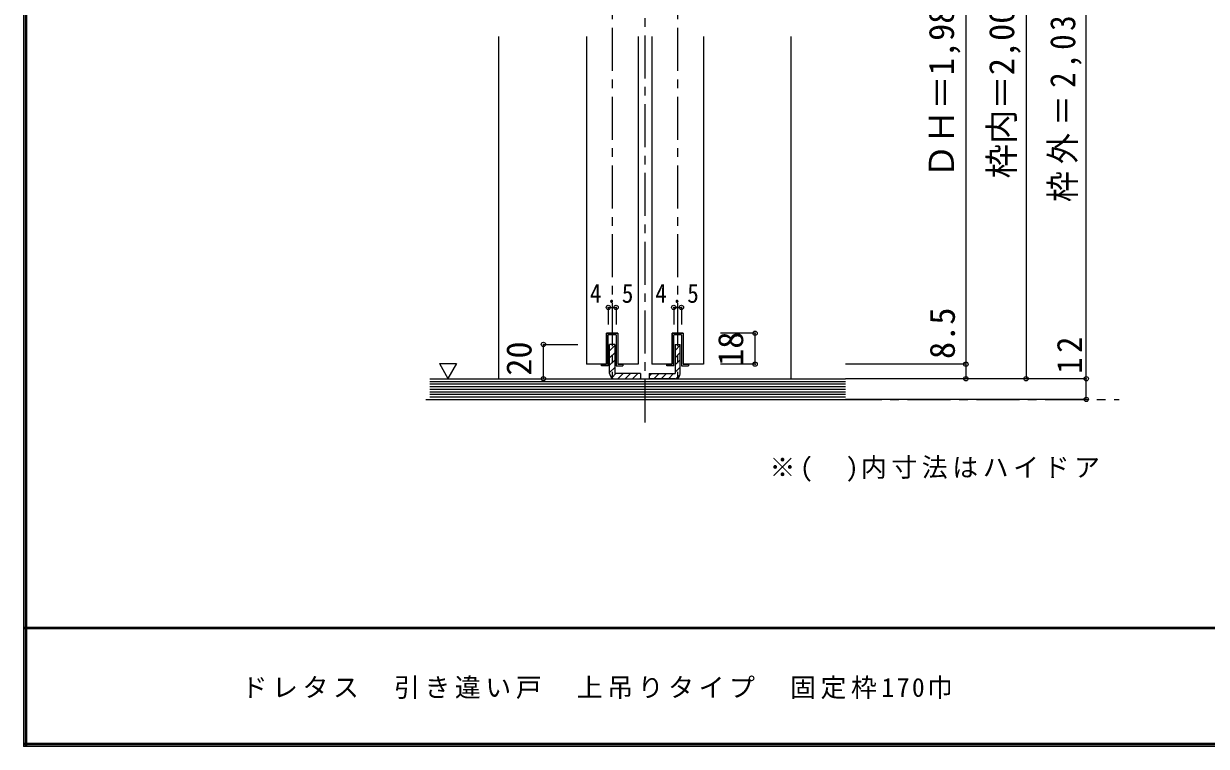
# Model space of a CAD drawing. Units: millimetres, scale not verified. Extents: x -973 to 977, y -718 to 696.
# Drawn here: x -973 to -286, y -701 to -281 of the extents above; entities that cross this region are included whole.
import ezdxf
from ezdxf.enums import TextEntityAlignment as Align

# ---------------------------------------------------------------- set-up
doc = ezdxf.new("R2010")
doc.units = ezdxf.units.MM
doc.header["$LTSCALE"] = 5
doc.header["$PDMODE"] = 32
doc.header["$PDSIZE"] = 2.5
doc.linetypes.add('CHAIN1', pattern=[8, 5, -1, 1, -1])
doc.linetypes.add('DASHED1', pattern=[1.8, 1.2, -0.6])
for name, color, linetype in [('0-1_通り芯', 4, 'CHAIN1'), ('0-3_仕上げ', 2, 'Continuous'), ('0-4_枠', 3, 'Continuous'), ('0-6_扉', 6, 'Continuous'), ('0-7_金物', 7, 'Continuous'), ('0-A_文字', 3, 'Continuous'), ('0-B_寸法', 7, 'Continuous'), ('0-C_ハッチ', 4, 'DASHED1'), ('F-1_枠', 6, 'Continuous'), ('F-A_文字', 7, 'Continuous')]:
    doc.layers.add(name, color=color, linetype=linetype)
doc.styles.add('ＭＳ ゴシック', font='')
doc.styles.get('ＭＳ ゴシック').set_extended_font_data('MS Gothic')

msp = doc.modelspace()

# ---------------------------------------------------------------- linework, layer by layer
at = {"layer": '0-1_通り芯'}
for p, q in [((-612.347, 32.5), (-612.347, -514.555)), ((-631.347, -43.151), (-631.347, -487.151)), ((-593.347, -43.151), (-593.347, -487.151)), ((-739.738, -499.151), (-336.847, -499.151))]:
    msp.add_line(p, q, dxfattribs=at)
at = {"layer": '0-3_仕上げ'}
for p, q in [((-737.347, -487.151), (-495.847, -487.151)), ((-737.347, -499.151), (-495.847, -499.151))]:
    msp.add_line(p, q, dxfattribs=at)
at = {"layer": '0-3_仕上げ', "color": 7}
for p, q in [((-737.347, -488.651), (-495.847, -488.651)), ((-737.347, -490.151), (-495.847, -490.151)), ((-737.347, -491.651), (-495.847, -491.651)), ((-737.347, -493.151), (-495.847, -493.151)), ((-737.347, -494.651), (-495.847, -494.651)), ((-737.347, -496.151), (-495.847, -496.151)), ((-737.347, -497.651), (-495.847, -497.651))]:
    msp.add_line(p, q, dxfattribs=at)
at = {"layer": '0-4_枠', "color": 4}
for p, q in [((-697.347, -288.151), (-697.347, -487.151)), ((-527.347, -487.151), (-527.347, -288.151))]:
    msp.add_line(p, q, dxfattribs=at)
at = {"layer": '0-6_扉'}
for p, q in [((-646.347, -288.151), (-646.347, -478.651)), ((-616.347, -288.151), (-616.347, -478.651)), ((-608.347, -288.151), (-608.347, -478.651)), ((-578.347, -288.151), (-578.347, -478.651)), ((-634.597, -460.651), (-634.597, -478.651)), ((-628.097, -460.651), (-634.597, -460.651)), ((-628.097, -460.651), (-628.097, -478.651)), ((-596.597, -460.651), (-596.597, -478.651)), ((-590.097, -460.651), (-596.597, -460.651)), ((-590.097, -460.651), (-590.097, -478.651)), ((-634.597, -478.651), (-646.347, -478.651)), ((-616.347, -478.651), (-628.097, -478.651)), ((-596.597, -478.651), (-608.347, -478.651)), ((-578.347, -478.651), (-590.097, -478.651))]:
    msp.add_line(p, q, dxfattribs=at)
at = {"layer": '0-7_金物'}
for p, q in [((-634.597, -478.651), (-634.597, -460.651)), ((-634.597, -460.651), (-628.097, -460.651)), ((-633.597, -479.651), (-633.597, -461.651)), ((-629.097, -461.651), (-633.597, -461.651)), ((-629.097, -461.651), (-629.097, -479.651)), ((-628.097, -460.651), (-628.097, -478.651)), ((-596.597, -478.651), (-596.597, -460.651)), ((-596.597, -460.651), (-590.097, -460.651)), ((-595.597, -479.651), (-595.597, -461.651)), ((-591.097, -461.651), (-595.597, -461.651)), ((-591.097, -461.651), (-591.097, -479.651)), ((-590.097, -460.651), (-590.097, -478.651)), ((-637.597, -478.651), (-634.597, -478.651)), ((-637.597, -479.651), (-637.597, -478.651)), ((-633.597, -479.651), (-637.597, -479.651)), ((-629.097, -479.651), (-625.097, -479.651)), ((-628.097, -478.651), (-625.097, -478.651)), ((-625.097, -478.651), (-625.097, -479.651)), ((-599.597, -478.651), (-596.597, -478.651)), ((-599.597, -479.651), (-599.597, -478.651)), ((-595.597, -479.651), (-599.597, -479.651)), ((-591.097, -479.651), (-587.097, -479.651)), ((-590.097, -478.651), (-587.097, -478.651)), ((-587.097, -478.651), (-587.097, -479.651))]:
    msp.add_line(p, q, dxfattribs=at)
at = {"layer": '0-7_金物', "color": 3}
for p, q in [((-629.847, -467.151), (-632.847, -467.151)), ((-632.847, -484.151), (-632.847, -467.151)), ((-629.847, -467.151), (-629.847, -484.151)), ((-594.847, -467.151), (-591.847, -467.151)), ((-594.847, -467.151), (-594.847, -484.151)), ((-591.847, -484.151), (-591.847, -467.151)), ((-614.847, -484.151), (-629.847, -484.151)), ((-629.847, -487.151), (-614.847, -487.151)), ((-614.847, -484.151), (-614.847, -487.151)), ((-609.847, -484.151), (-609.847, -487.151)), ((-609.847, -484.151), (-594.847, -484.151)), ((-594.847, -487.151), (-609.847, -487.151))]:
    msp.add_line(p, q, dxfattribs=at)
for centre, start, end in [((-629.847, -484.151), 180, 270), ((-594.847, -484.151), 270, 0)]:
    msp.add_arc(centre, 3, start, end, dxfattribs=at)
at = {"layer": '0-A_文字', "color": 7}
for p, q in [((-731.782, -478.338), (-721.782, -478.338)), ((-731.782, -478.338), (-726.782, -486.998)), ((-721.782, -478.338), (-726.782, -486.998))]:
    msp.add_line(p, q, dxfattribs=at)
at = {"layer": '0-B_寸法', "color": 4}
for p, q in [((-390.847, -29.151), (-390.847, -487.151)), ((-355.847, -499.151), (-355.847, -29.151)), ((-425.847, -59.151), (-425.847, -487.151)), ((-633.597, -445.651), (-633.597, -455.651)), ((-633.597, -445.651), (-629.097, -445.651)), ((-629.097, -445.651), (-629.097, -455.651)), ((-595.597, -445.651), (-595.597, -455.651)), ((-595.597, -445.651), (-591.097, -445.651)), ((-591.097, -445.651), (-591.097, -455.651)), ((-671.347, -467.151), (-651.347, -467.151)), ((-671.347, -487.151), (-671.347, -467.151)), ((-548.347, -460.651), (-568.347, -460.651)), ((-548.347, -478.651), (-548.347, -460.651)), ((-548.347, -478.651), (-568.347, -478.651)), ((-425.847, -478.651), (-495.847, -478.651)), ((-671.347, -487.151), (-651.347, -487.151)), ((-355.847, -487.151), (-495.847, -487.151)), ((-355.847, -499.151), (-495.847, -499.151))]:
    msp.add_line(p, q, dxfattribs=at)
at = {"layer": '0-B_寸法'}
for p in [(-633.597, -445.651), (-629.097, -445.651), (-595.597, -445.651), (-591.097, -445.651), (-548.347, -460.651), (-671.347, -467.151), (-548.347, -478.651), (-425.847, -478.651), (-671.347, -487.151), (-425.847, -487.151), (-390.847, -487.151), (-390.847, -487.151), (-355.847, -487.151), (-355.847, -499.151)]:
    msp.add_point(p, dxfattribs=at)
at = {"layer": '0-C_ハッチ', "linetype": 'Continuous'}
for p, q in [((-632.847, -470.797), (-629.847, -467.797)), ((-632.847, -475.039), (-629.847, -472.039)), ((-594.847, -470.634), (-591.847, -467.634)), ((-594.847, -474.876), (-591.847, -471.876)), ((-632.847, -479.282), (-629.847, -476.282)), ((-632.847, -483.525), (-629.847, -480.525)), ((-594.847, -479.119), (-591.847, -476.119)), ((-594.847, -483.362), (-591.847, -480.362)), ((-631.638, -486.558), (-629.231, -484.151)), ((-627.988, -487.151), (-624.988, -484.151)), ((-623.746, -487.151), (-620.746, -484.151)), ((-619.503, -487.151), (-616.503, -484.151)), ((-615.261, -487.151), (-614.848, -486.738)), ((-609.847, -485.634), (-608.365, -484.151)), ((-607.122, -487.151), (-604.122, -484.151)), ((-602.879, -487.151), (-599.879, -484.151)), ((-598.637, -487.151), (-595.637, -484.151)), ((-594.353, -487.111), (-591.887, -484.644))]:
    msp.add_line(p, q, dxfattribs=at)
at = {"layer": 'F-1_枠'}
for p, q in [((-973.347, 695.833), (-973.347, -700.833)), ((-972.514, 695.833), (-972.514, -700.833)), ((-971.68, 695.833), (-971.68, -700.833)), ((976.653, -631.667), (-973.347, -631.667)), ((976.653, -632.5), (-973.347, -632.5)), ((976.653, -699.167), (-973.347, -699.167)), ((976.653, -700), (-973.347, -700)), ((976.653, -700.833), (-973.347, -700.833))]:
    msp.add_line(p, q, dxfattribs=at)

# ---------------------------------------------------------------- texts
at = {"layer": '0-A_文字', "color": 7, "insert": (-539.908, -547.024), "char_height": 11, "attachment_point": 7, "style": 'ＭＳ ゴシック'}
msp.add_mtext('\\T1.18;※(\u3000)内寸法はハイドア', dxfattribs=at)
at = {"layer": '0-B_寸法', "style": 'ＭＳ ゴシック'}
for s, p in [('ＤＨ＝1,983 (2,183)', (-428.347, -370.651)), ('枠内＝2,005 (2,205)', (-393.347, -370.651)), ('8.5', (-427.847, -475.651)), ('20', (-673.847, -485.358)), ('18', (-550.847, -479.651))]:
    msp.add_text(s, height=14.66, rotation=90, dxfattribs=at).set_placement(p, align=Align.BOTTOM_LEFT)
at = {"layer": '0-B_寸法', "char_height": 14.66, "attachment_point": 7, "rotation": 90, "style": 'ＭＳ ゴシック'}
for s, insert in [('\\T1.23;\\W0.9;枠外＝2,035\\~(2,235)', (-358.347, -384.401)), ('\\T1.27;\\W0.95;12', (-358.347, -484.151))]:
    msp.add_mtext(s, dxfattribs=dict(at, insert=insert))
at = {"layer": '0-B_寸法', "char_height": 11, "attachment_point": 7, "style": 'ＭＳ ゴシック'}
for insert in [(-644.347, -443.151), (-606.347, -443.151)]:
    msp.add_mtext('\\T1.38;\\W0.9;4.5', dxfattribs=dict(at, insert=insert))
at = {"layer": 'F-A_文字', "insert": (-846.68, -673.333), "char_height": 11, "attachment_point": 7, "style": 'ＭＳ ゴシック'}
msp.add_mtext('\\T1.18;ドレタス\u3000引き違い戸\u3000上吊りタイプ\u3000固定枠170巾', dxfattribs=at)

doc.saveas('drawing.dxf')
